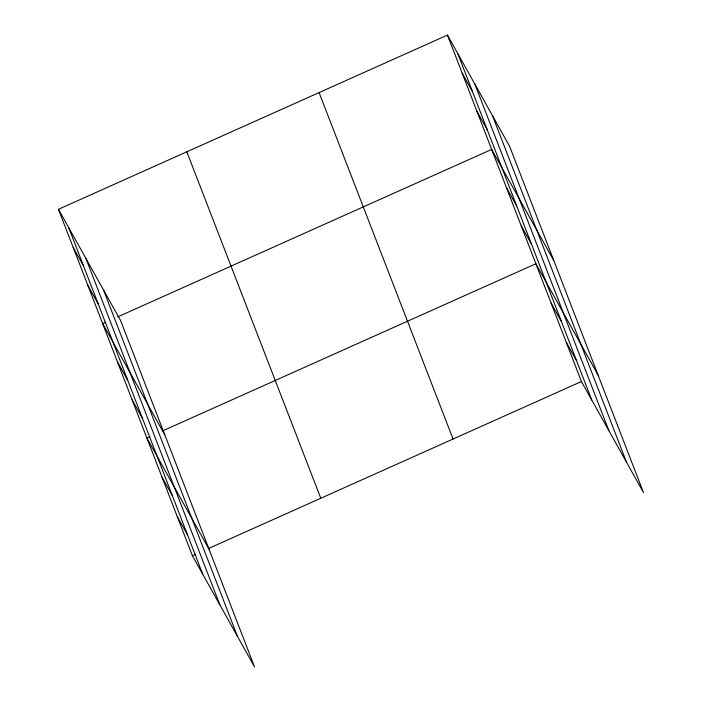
<?xml version="1.0" encoding="UTF-8"?>
<svg xmlns="http://www.w3.org/2000/svg" width="702" height="702" viewBox="0 0 702 702"><rect width="100%" height="100%" fill="white"/><g stroke="black" fill="none" stroke-linecap="round" stroke-linejoin="round"><path stroke-width="1.05" d="M58.441 209.293L120.569 320.463L254.536 666.9L192.409 555.73L58.441 209.293L447.464 35.1L509.591 146.27L643.558 492.707L581.432 381.537L447.464 35.1M105.633 322.279L102.65 323.622L164.777 434.784M117.576 316.935L491.672 149.421L553.799 260.591M149.842 436.609L146.858 437.943L208.985 549.113M162.785 430.817L535.88 263.75L598.016 374.912M192.409 555.73L195.393 554.396M208.327 548.604L581.432 381.537M462.197 73.21L472.534 91.69M476.939 111.32L487.267 129.8M506.414 187.531L516.742 206.019M521.147 225.64L531.475 244.129M551.07 303.01L561.398 321.498M566.251 342.278L576.579 360.758M73.175 247.402L83.503 265.882M87.908 285.512L98.245 303.992M117.383 361.732L127.711 380.212M132.125 399.833L142.453 418.322M162.039 477.211L172.376 495.691M177.229 516.47L187.557 534.95M492.497 115.681L626.465 462.118M474.885 84.17L608.853 430.607M457.792 53.58L591.76 400.026M319.085 92.585L453.053 439.022M186.82 151.808L320.788 498.253M103.475 289.873L237.443 636.319M85.863 258.362L219.831 604.799M68.77 227.781L202.738 574.218"/></g></svg>
